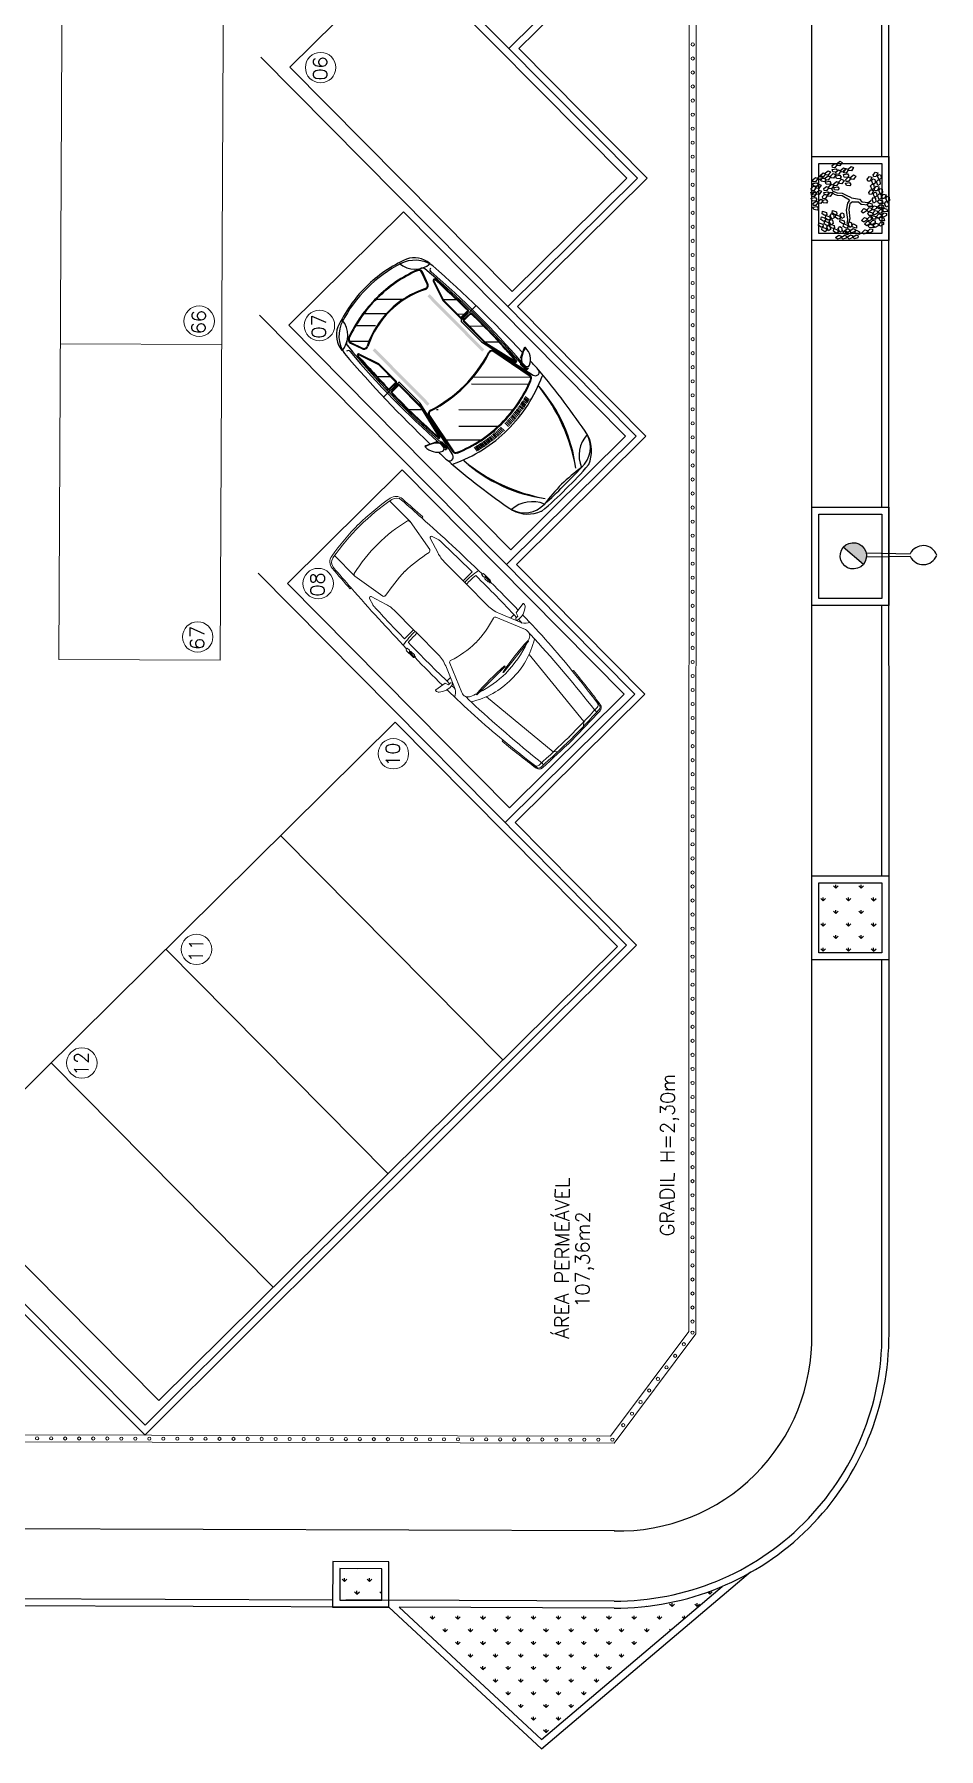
# Model space of a CAD drawing. Extents: x -1057 to 3416, y -340 to 4111.
# Drawn here: x -262.02 to -249.13, y 217.65 to 242.08 of the extents above; entities that cross this region are included whole.
import ezdxf
from ezdxf.enums import TextEntityAlignment as Align

# ---------------------------------------------------------------- set-up
doc = ezdxf.new("R2010")
doc.units = 0
doc.header["$LTSCALE"] = 50
for name, pattern in [('CONTINU', [0]), ('DGN Style 1', [0.003115, 5.18318e-06, -0.00311]), ('HIDDEN', [9.525, 6.35, -3.175])]:
    doc.linetypes.add(name, pattern=pattern)
doc.layers.add('0.1', color=8, linetype='Continuous', lineweight=13)
doc.layers.add('Margem A3', color=8, linetype='DGN Style 1', lineweight=0)
for name, color, linetype in [('GRAMA', 90, 'Continuous'), ('layout', 1, 'Continuous'), ('luminaria', 10, 'Continuous'), ('OK', 96, 'Continuous'), ('Poste de cimento', 7, 'Continuous')]:
    doc.layers.add(name, color=color, linetype=linetype)
doc.styles.get("Standard").update_dxf_attribs({"font": 'romans.shx'})
pattern_1 = [(90, (-713.25473, -154.80134), (-0.17960512, 0.17960512), [0.047625, -0.31158524]), (45, (-713.25473, -154.80134), (-0.17960512, 0.17960512), [0.047625, -0.206375]), (135, (-713.25473, -154.80134), (-0.17960512, -0.17960512), [0.047625, -0.206375])]

# ---------------------------------------------------------------- blocks, each defined once
blk = doc.blocks.new('Car')
at = {"layer": 'layout', "color": 8}
for p, q in [((-21.2, -112.5), (-21.3, -106.1)), ((-19.2, -112.3), (-19.3, -105.9)), ((-17.2, -112.1), (-17.4, -105.7)), ((-15.7, -111.9), (-15.7, -105.5)), ((-13.7, -111.8), (-13.7, -105.3)), ((-11.7, -111.6), (-11.7, -105.2)), ((-9.7, -111.5), (-9.7, -105.1)), ((-7.7, -111.4), (-7.7, -105)), ((-5.7, -111.3), (-5.7, -104.9)), ((-3.7, -111.3), (-3.7, -104.8)), ((3.7, -111.3), (3.7, -104.8)), ((5.7, -111.3), (5.7, -104.9)), ((7.7, -111.4), (7.7, -105)), ((9.7, -111.5), (9.7, -105.1)), ((11.7, -111.6), (11.7, -105.2)), ((13.7, -111.8), (13.7, -105.3)), ((15.7, -111.9), (15.7, -105.5)), ((17.2, -112.1), (17.4, -105.7)), ((19.2, -112.3), (19.3, -105.9)), ((21.2, -112.5), (21.3, -106.1)), ((-8.4, -174.6), (-58.2, -124.8)), ((-44.4, -116.8), (-45.5, -110.7)), ((-42.5, -116.4), (-43.6, -110.2)), ((-41.1, -116), (-42, -109.8)), ((-39.1, -115.6), (-40.1, -109.4)), ((-37.2, -115.2), (-38.1, -108.9)), ((-35.8, -114.9), (-36.5, -108.6)), ((-33.8, -114.5), (-34.6, -108.2)), ((-31.8, -114.1), (-32.6, -107.8)), ((-30.4, -113.9), (-31, -107.6)), ((-28.4, -113.5), (-29, -107.4)), ((-26.4, -113.2), (-27.1, -107.2)), ((-25, -113), (-25.5, -107)), ((-23, -112.8), (-23.5, -106.4)), ((25.2, -163.1), (-22.1, -115.7)), ((39.6, -148.7), (5.2, -114.3)), ((23, -112.8), (23.5, -106.4)), ((25, -113), (25.5, -107)), ((26.4, -113.2), (27.1, -107.2)), ((28.4, -113.5), (29, -107.4)), ((30.4, -113.9), (31, -107.6)), ((31.8, -114.1), (32.6, -107.8)), ((63.1, -148), (32.6, -117.5)), ((33.8, -114.5), (34.6, -108.2)), ((35.8, -114.9), (36.5, -108.6)), ((37.2, -115.2), (38.1, -108.9)), ((39.1, -115.6), (40.1, -109.4)), ((41.1, -116), (42, -109.8)), ((42.5, -116.4), (43.6, -110.2)), ((44.4, -116.8), (45.5, -110.7)), ((-71.4, -149.7), (-71.5, -143.3)), ((-70.4, -149.4), (-70.5, -140)), ((-53.8, -202.9), (-70.4, -128.8)), ((-69.4, -149.1), (-69.5, -139.9)), ((-68.4, -148.9), (-68.7, -139.9)), ((-67.3, -131.9), (-57, -183.8)), ((-66.3, -131.7), (-56.1, -183.6)), ((-15.9, -179.3), (-66, -129.1)), ((53.8, -202.9), (70.4, -128.8)), ((56.1, -183.6), (66.3, -131.7)), ((57, -183.8), (67.3, -131.9)), ((68.4, -148.9), (68.7, -139.9)), ((69.4, -149.1), (69.5, -139.9)), ((70.4, -149.4), (70.5, -140)), ((71.4, -149.7), (71.5, -143.3)), ((-86.3, -160.6), (-73.2, -154.7)), ((-72.4, -154), (-71.3, -150.4)), ((-56.9, -198.5), (-67, -155.8)), ((-55.9, -198.3), (-66, -155.6)), ((55.9, -198.3), (66, -155.6)), ((56.9, -198.5), (67, -155.8)), ((72.4, -154), (71.3, -150.4)), ((86.3, -160.6), (73.2, -154.7)), ((-56.8, -200.2), (-68.8, -188.2)), ((44.8, -182.6), (43.4, -181.3)), ((-56.8, -237.2), (-56.8, -199.5)), ((-55.8, -237.2), (-55.8, -199.5)), ((-53.8, -238.7), (-53.8, -203.1)), ((53.8, -238.7), (53.8, -203.1)), ((55.8, -237.2), (55.8, -199.5)), ((56.8, -237.2), (56.8, -199.5)), ((69.3, -207.1), (57.6, -195.4)), ((-56.8, -227.8), (-69.3, -215.2)), ((-80.7, -239.7), (-54.8, -239.7)), ((-68.3, -237.2), (-69.2, -236.3)), ((-69.1, -237.2), (-56.8, -237.2)), ((-69.1, -238.2), (-56.8, -238.2)), ((-56.8, -241.4), (-69, -241.4)), ((-56.8, -242.4), (-69, -242.4)), ((-56.8, -248.7), (-62.9, -242.6)), ((-56.8, -272.4), (-56.8, -242.4)), ((-55.8, -272.4), (-55.8, -242.4)), ((80.7, -239.7), (54.8, -239.7)), ((55.8, -272.4), (55.8, -242.4)), ((69.1, -237.2), (56.8, -237.2)), ((69.1, -238.2), (56.8, -238.2)), ((56.8, -241.4), (69, -241.4)), ((56.8, -242.4), (69, -242.4)), ((56.8, -272.4), (56.8, -242.4)), ((68.3, -263.5), (56.8, -251.9)), ((-57, -273.8), (-68.3, -262.5)), ((-65.1, -298.3), (-57, -273.6)), ((-64.2, -298.6), (-56, -273.9)), ((64.2, -298.6), (56, -273.9)), ((65.1, -298.3), (57, -273.6)), ((-57.2, -300.9), (-62.7, -316.3)), ((-56.3, -301.3), (-61.8, -316.6)), ((1.6, -332.4), (-21.8, -309)), ((25.1, -330.6), (5.5, -311)), ((42.5, -327), (25.2, -309.8)), ((61.9, -318.8), (44.9, -301.8)), ((61.8, -316.6), (56.3, -301.3)), ((62.7, -316.3), (57.2, -300.9))]:
    blk.add_line(p, q, dxfattribs=at)
for centre, radius, start, end in [((-7.8, -326.7), 326.8, 88.6351, 95.7726), ((7.8, -326.7), 326.8, 84.2274, 91.3649), ((-34.3, -38.3), 32.9, 86.5625, 164.4958), ((-69, 10.4), 40, 274.3393, 336.719), ((-25.6, -41.2), 42.5, 111.779, 161.6544), ((122.7, -124.6), 188.5, 142.4297, 176.6237), ((155.6, -136.8), 222.3, 145.0929, 173.9605), ((-40.2, -4.5), 3, 97.674, 111.779), ((-10, -339.3), 334.6, 88.282, 93.8135), ((10.1, 328.4), 336.5, 262.7695, 268.2851), ((10, -339.3), 334.6, 86.1865, 91.718), ((-10.1, 328.4), 336.5, 271.7149, 277.2305), ((-155.6, -136.8), 222.3, 6.0395, 34.9071), ((-122.7, -124.6), 188.5, 3.3763, 37.5703), ((69, 10.4), 40, 203.281, 265.6607), ((34.3, -38.3), 32.9, 15.5042, 93.4375), ((40.2, -4.5), 3, 68.221, 82.326), ((25.6, -41.2), 42.5, 18.3456, 68.221), ((866.8, -205.6), 949.5, 169.2081, 175.3433), ((-866.8, -205.6), 949.5, 4.6567, 10.7919), ((0.5, -286.5), 183.7, 90, 115.0781), ((-0.5, -286.5), 183.7, 64.9219, 90), ((-75, -129.5), 4.65, 8.7491, 183.5185), ((-77.8, -119.2), 1, 174.7727, 295.0781), ((-62.4, -130.8), 5, 111.9536, 193.3017), ((-62.4, -130.8), 4, 111.9536, 193.5543), ((-64.4, -113.6), 1, 172.7258, 290.5969), ((0, -280.4), 167.2, 90.0065, 112.6232), ((0, -280.4), 166.2, 90.0085, 112.6252), ((0, -280.4), 167.2, 67.3768, 89.9935), ((0, -280.4), 166.2, 67.3768, 89.9935), ((62.4, -130.8), 4.01, 346.5287, 68.1294), ((64.4, -113.6), 1, 249.4031, 7.2742), ((62.4, -130.8), 5, 346.6983, 68.0464), ((75, -129.5), 4.65, 356.4815, 171.2509), ((77.8, -119.2), 1, 244.9219, 5.2273), ((-67, -159.1), 20.4, 115.2032, 181.9349), ((1565.6, -198.2), 1646.7, 177.6205, 178.0972), ((-74.5, -143.4), 3, 0.889, 115.2032), ((-72.5, -140.1), 1, 0.889, 98.0676), ((-71.5, -140), 1, 0.889, 95.2234), ((-70.5, -139.9), 1, 0.889, 92.3899), ((-69.7, -139.9), 1, 2.0031, 90.1843), ((69.7, -139.9), 1, 89.8157, 177.9969), ((70.5, -139.9), 1, 87.6101, 179.111), ((71.5, -140), 1, 84.7766, 179.111), ((72.5, -140.1), 1, 81.9324, 179.111), ((74.5, -143.4), 3, 64.7968, 179.111), ((67, -159.1), 20.4, 358.0651, 64.7968), ((-1565.6, -198.2), 1646.7, 1.9028, 2.3795), ((-94.9, -128.7), 32, 283.4706, 317.3927), ((-86.5, -159.6), 1, 193.8166, 282.2331), ((1565.6, -198.2), 1646.7, 178.6017, 183.9759), ((940.7, -224.1), 1014.7, 175.8385, 184.8151), ((936.4, -221.1), 1008.4, 175.9397, 185.4333), ((-72.4, -149.7), 1, 287.9404, 0.889), ((-71.4, -149.4), 1, 285.265, 0.889), ((770.4, -218.9), 840.8, 175.6929, 181.2505), ((-70.4, -149.1), 1, 282.6212, 0.889), ((770.4, -218.9), 839.8, 175.6943, 181.2501), ((-69.4, -148.9), 1, 280.1196, 2.0031), ((-67, -155.8), 1, 13.3017, 174.5453), ((67, -155.8), 1, 5.4547, 166.6983), ((-770.4, -218.9), 839.8, 358.7499, 4.3057), ((-936.4, -221.1), 1008.4, 354.5667, 4.0603), ((-770.4, -218.9), 840.8, 358.7495, 4.3071), ((69.4, -148.9), 1, 177.9969, 259.8804), ((70.4, -149.1), 1, 179.111, 257.3788), ((71.4, -149.4), 1, 179.111, 254.735), ((-940.7, -224.1), 1014.7, 355.1849, 4.1615), ((94.9, -128.7), 32, 222.6073, 256.5294), ((72.4, -149.7), 1, 179.111, 252.0596), ((73.4, -153.7), 1, 196.4299, 257.7669), ((-1565.6, -198.2), 1646.7, 356.0241, 1.3983), ((86.5, -159.6), 1, 257.7669, 346.1834), ((-52.2, -182.7), 5, 193.3017, 287.8184), ((-52.2, -182.7), 4, 193.5543, 287.8184), ((0, -345), 166.5, 90, 107.8184), ((0, -345), 165.5, 90, 107.8184), ((0, -345), 166.5, 72.1816, 90), ((0, -345), 165.5, 72.1816, 90), ((52.2, -182.7), 5, 252.1816, 346.6983), ((52.2, -182.7), 4, 252.1816, 346.4457), ((-60.8, -199.5), 4, 360, 13.3017), ((-60.8, -199.5), 5, 0, 13.3017), ((-54.8, -203.1), 1, 0, 13.3017), ((54.8, -203.1), 1, 166.6983, 180), ((60.8, -199.5), 5, 166.6983, 180), ((60.8, -199.5), 4, 166.6983, 180), ((-69.1, -237.2), 1, 181.5835, 270), ((-69, -242.4), 1, 90, 181.1066), ((9004.6, 48.7), 9079.4, 181.83701, 182.18864), ((9004.6, 48.7), 9078.4, 181.83709, 182.18858), ((-56.8, -237.2), 1, 270, 0), ((-56.8, -242.4), 1, 0, 90), ((-54.8, -238.7), 1, 270, 0), ((54.8, -238.7), 1, 180, 270), ((56.8, -237.2), 1, 180, 270), ((56.8, -242.4), 1, 90, 180), ((-9004.6, 48.7), 9078.4, 357.81142, 358.16291), ((-9004.6, 48.7), 9079.4, 357.81136, 358.16299), ((69, -242.4), 1, 358.8934, 90), ((69.1, -237.2), 1, 270, 358.4165), ((-60.8, -272.4), 4, 341.6525, 360), ((-60.8, -272.4), 5, 341.6525, 360), ((60.8, -272.4), 5, 180, 198.3475), ((60.8, -272.4), 4, 180, 198.3475), ((-39.1, -305.6), 38.6, 190.1502, 253.6248), ((-79.7, -346.5), 30, 5.2584, 84.7128), ((-46.8, -314.4), 30, 185.5819, 244.441), ((-73.3, -309.4), 3, 270, 5.5819), ((-66.1, -298), 2, 183.0738, 341.6525), ((-62.6, -316.1), 5, 185.4333, 247.7979), ((-66.1, -298), 1, 183.4405, 341.6525), ((-58, -317.9), 5, 160.3462, 249.5059), ((-58, -317.9), 4, 160.3462, 249.5059), ((-52.5, -302.6), 5, 63.1357, 160.3462), ((-52.5, -302.6), 4, 63.1357, 160.3462), ((0, -198.9), 112.2, 243.1357, 270), ((0, -198.9), 111.2, 243.1357, 270), ((0, -198.9), 111.2, 270, 296.8643), ((0, -198.9), 112.2, 270, 296.8643), ((79.7, -346.5), 30, 95.2872, 174.7416), ((39.1, -305.6), 38.6, 286.3752, 349.8498), ((52.5, -302.6), 5, 19.6538, 116.8643), ((52.5, -302.6), 4, 19.6538, 116.8643), ((58, -317.9), 4, 290.4941, 19.6538), ((58, -317.9), 5, 290.4941, 19.6538), ((46.8, -314.4), 30, 295.559, 354.4181), ((66.1, -298), 2, 198.3475, 356.9262), ((62.6, -316.1), 5, 292.2021, 354.5667), ((66.1, -298), 1, 198.3475, 356.5595), ((73.3, -309.4), 3, 174.4181, 270), ((0, -162.8), 170.6, 249.5059, 270), ((0, -162.8), 169.6, 249.5059, 270), ((0, -162.8), 169.6, 270, 290.4941), ((0, -162.8), 170.6, 270, 290.4941), ((0, -181.6), 170.6, 249.5059, 270), ((0, -181.6), 168.6, 252.2391, 270), ((0, -181.6), 170.6, 270, 290.4941), ((0, -181.6), 168.6, 270, 287.7609)]:
    blk.add_arc(centre, radius, start, end, dxfattribs=at)
for points in [[(-49.6, -290.4), (-45.8, -290.4), (-49.6, -194), (-45.8, -194)], [(49.6, -290.4), (45.8, -290.4), (49.6, -194), (45.8, -194)]]:
    blk.add_solid(points, dxfattribs=at)
blk = doc.blocks.new('TEMPRA3')
for p, q in [((-0.157, 0.823), (-0.131, 0.862)), ((-0.075, 0.872), (-0.101, 0.713)), ((-0.085, 0.882), (-0.082, 0.882)), ((-1.26, 0.697), (-1.26, 0.716)), ((0.058, 0.464), (-0.363, 0.637)), ((0.069, 0.533), (-0.261, 0.669)), ((-0.101, 0.713), (-0.151, 0.694)), ((-0.151, 0.694), (-0.151, 0.656)), ((-0.098, 0.674), (-0.098, 0.602)), ((0.687, 0.496), (0.259, 0.496)), ((0.756, 0.496), (0.756, 0.679)), ((1.136, 0.496), (0.756, 0.496)), ((1.287, 0.519), (1.517, 0.592)), ((1.406, 0.471), (1.886, 0.553)), ((1.515, 0.629), (1.414, 0.659)), ((1.806, 0.709), (1.807, 0.728)), ((0.058, -0.464), (-0.363, -0.637)), ((1.406, -0.471), (1.886, -0.553)), ((-1.26, -0.697), (-1.26, -0.716)), ((0.069, -0.533), (-0.261, -0.669)), ((-0.151, -0.694), (-0.151, -0.656)), ((-0.101, -0.713), (-0.151, -0.694)), ((-0.075, -0.872), (-0.101, -0.713)), ((-0.098, -0.674), (-0.098, -0.602)), ((0.687, -0.496), (0.259, -0.496)), ((1.136, -0.496), (0.756, -0.496)), ((0.756, -0.496), (0.756, -0.679)), ((1.287, -0.519), (1.517, -0.592)), ((1.515, -0.629), (1.414, -0.659)), ((1.806, -0.709), (1.807, -0.728)), ((-0.157, -0.823), (-0.131, -0.862)), ((-0.085, -0.882), (-0.082, -0.882))]:
    blk.add_line(p, q)
at = {"color": 9}
for p, q in [((0.49, 0.777), (0.614, 0.777)), ((0.49, 0.767), (0.567, 0.767)), ((0.577, 0.757), (0.577, 0.748)), ((0.634, 0.757), (0.634, 0.748)), ((-1.875, 0.533), (-1.914, 0.533)), ((-1.869, 0.63), (-1.647, 0.654)), ((-0.527, 0.509), (-0.536, 0.509)), ((-0.536, 0.509), (-0.532, -0.064)), ((0.687, 0.496), (0.756, 0.496)), ((1.886, 0.553), (2.3, 0.553)), ((-1.881, 0.307), (-1.924, 0.254)), ((-1.881, 0.307), (-0.653, 0.428)), ((-0.568, 0.016), (-0.577, 0.017)), ((-0.568, 0.015), (-0.577, 0.014)), ((-0.577, 0.014), (-0.51, -0.555)), ((-0.532, -0.064), (-0.523, -0.064)), ((-1.881, -0.308), (-1.924, -0.255)), ((-1.881, -0.307), (-0.653, -0.428)), ((-1.875, -0.533), (-1.914, -0.533)), ((-1.869, -0.631), (-1.647, -0.655)), ((-0.51, -0.555), (-0.501, -0.554)), ((0.687, -0.496), (0.756, -0.496)), ((1.886, -0.553), (2.3, -0.553)), ((0.49, -0.767), (0.567, -0.767)), ((0.49, -0.777), (0.614, -0.777)), ((0.577, -0.757), (0.577, -0.748)), ((0.634, -0.757), (0.634, -0.748))]:
    blk.add_line(p, q, dxfattribs=at)
for points in [[(0.486, 0.76), (0.486, 0.749, 0.414214), (0.496, 0.739), (0.558, 0.739, 0.414214), (0.568, 0.749), (0.568, 0.759)], [(0.486, -0.76), (0.486, -0.749, -0.414214), (0.496, -0.739), (0.558, -0.739, -0.414214), (0.568, -0.749), (0.568, -0.759)]]:
    blk.add_lwpolyline(points, format="xyb", dxfattribs=at)
for centre, radius, start, end in [((-0.091, -10.408), 11.166, 90.4891, 96.0118), ((0.075, 0.7), 0.267, 168.223, 189.9837), ((-0.143, 0.755), 0.0434, 160.4209, 180), ((0.052, 0.685), 0.25, 146.5293, 160.4209), ((-0.079, 0.816), 0.0696, 117.5198, 138.9652), ((-0.092, 0.841), 0.0416, 80.8067, 117.5198), ((0.213, -22.305), 23.067, 89.3717, 90.7606), ((-0.083, 0.874), 0.00833, 350.8067, 80.8067), ((0.213, -22.305), 23.067, 89.0973, 89.3437), ((0.115, -25.837), 26.599, 86.3544, 88.8806), ((46.287, -1.061), 48.25, 178.0551, 178.7396), ((-1.864, 0.574), 0.07, 98.0767, 178.0551), ((0.026, -12.748), 13.526, 95.4579, 98.0767), ((1.08, -0.033), 1.689, 158.4883, 161.8833), ((-0.403, 0.55), 0.0959, 65.2249, 157.5632), ((0.355, -17.256), 17.935, 91.743, 91.9698), ((0.355, -17.256), 17.935, 88.9571, 91.6179), ((0.259, 0.996), 0.5, 247.6625, 270), ((-0.298, 0.555), 0.987, 356.5337, 7.1274), ((0.636, -17.099), 17.778, 87.5716, 89.6146), ((1.136, 0.996), 0.5, 270, 287.5892), ((1.385, 0.564), 0.1, 73.296, 87.5716), ((1.509, 0.61), 0.02, 295.0881, 73.296), ((0.028, -29.336), 30.117, 85.8738, 86.6125), ((1.892, 0.523), 0.03, 17.6685, 101.6613), ((-0.298, 0.005), 2.281, 359.8835, 13.3775), ((2.183, 0.56), 0.144, 10.2757, 85.2864), ((-1.242, -0.033), 3.619, 0.5277, 9.8398), ((1.08, -0.033), 1.689, 163.0258, 178.8872), ((1.496, -0.036), 1.496, 161.9012, 178.6096), ((0.046, 0.438), 0.0288, 340.8387, 65.2249), ((1.415, 0.442), 0.03, 107.5892, 190.5643), ((-1.901, -0.176), 3.343, 3.0173, 10.5643), ((1.08, 0.033), 1.689, 181.1128, 199.382), ((-1.901, 0.176), 3.343, 349.4357, 356.9827), ((-0.298, -0.005), 2.281, 346.6225, 0.1165), ((-1.242, 0.033), 3.619, 350.1602, 359.4723), ((46.287, 1.06), 48.25, 181.2604, 181.9449), ((1.496, 0.036), 1.496, 181.3904, 198.0988), ((0.046, -0.438), 0.0288, 294.7751, 19.1613), ((1.415, -0.442), 0.03, 169.4357, 252.4108), ((-1.864, -0.575), 0.07, 181.9449, 261.9233), ((0.026, 12.748), 13.526, 261.9735, 264.5421), ((-0.091, 10.408), 11.166, 263.9882, 269.5109), ((1.08, 0.033), 1.689, 200.3288, 201.5117), ((1.08, 0.033), 1.689, 200.3288, 201.5117), ((-0.403, -0.55), 0.0959, 202.4368, 294.7751), ((0.355, 17.256), 17.935, 268.0302, 268.257), ((0.075, -0.7), 0.267, 170.0163, 191.777), ((0.355, 17.256), 17.935, 268.3821, 271.0429), ((0.259, -0.996), 0.5, 90, 112.3375), ((0.115, 25.837), 26.599, 271.1194, 273.6456), ((-0.298, -0.555), 0.987, 352.8726, 3.4663), ((0.636, 17.099), 17.778, 270.3854, 272.4284), ((1.136, -0.996), 0.5, 72.4108, 90), ((1.385, -0.564), 0.1, 272.4284, 286.704), ((1.509, -0.61), 0.02, 286.704, 64.9119), ((0.028, 29.336), 30.117, 273.3875, 274.1262), ((1.892, -0.523), 0.03, 258.3387, 342.3315), ((2.183, -0.56), 0.144, 274.7136, 349.7243), ((-0.143, -0.755), 0.0434, 180, 199.5791), ((0.052, -0.685), 0.25, 199.5791, 213.4707), ((-0.079, -0.816), 0.0696, 221.0348, 242.4802), ((-0.092, -0.841), 0.0416, 242.4802, 279.1933), ((0.213, 22.305), 23.067, 269.2394, 270.6283), ((-0.083, -0.874), 0.00833, 279.1933, 9.1933), ((0.213, 22.305), 23.067, 270.6563, 270.9027)]:
    blk.add_arc(centre, radius, start, end)
for centre, radius, start, end in [((-0.144, 0.846), 0.212, 204.7842, 236.5367), ((0.49, 0.751), 0.0263, 91.9264, 184.8104), ((0.47, 0.753), 0.0061, 200.0424, 315.2534), ((0.49, 0.751), 0.0164, 92.1313, 187.2433), ((0.567, 0.757), 0.01, 0, 90), ((0.606, 0.816), 0.0733, 246.8341, 293.1659), ((0.614, 0.757), 0.02, 0, 90), ((-0.263, 0.555), 0.987, 356.5337, 11.7667), ((19.555, -0.393), 21.489, 177.397, 178.9536), ((-1.862, 0.581), 0.05, 97.8958, 177.1673), ((43.913, -1.002), 45.813, 178.0177, 178.7486), ((0.137, -16.634), 17.284, 92.2713, 96.6835), ((-1.822, 0.581), 0.05, 97.8958, 177.1673), ((0.026, -12.748), 13.506, 95.4656, 97.8958), ((0.402, 0.031), 1.126, 147.4954, 181.5953), ((0.192, -19.533), 20.183, 91.7794, 92.1012), ((-4.071, 0.196), 3.558, 355.8109, 5.0412), ((-0.17, 0.661), 0.0195, 202.2729, 342.8001), ((0.027, -29.37), 30.131, 85.8821, 86.6147), ((2.181, 0.569), 0.115, 10.4548, 85.2928), ((-1.236, -0.033), 3.585, 0.5327, 10.015), ((43.913, 1.002), 45.813, 181.2514, 181.9823), ((0.402, -0.031), 1.126, 178.4047, 212.5046), ((-4.057, -0.683), 3.558, 2.0761, 11.3064), ((-1.236, 0.033), 3.585, 349.985, 359.4673), ((19.555, 0.392), 21.489, 181.0464, 182.603), ((-1.862, -0.581), 0.05, 182.8327, 262.1042), ((0.137, 16.634), 17.284, 263.3165, 267.7287), ((-1.822, -0.581), 0.05, 182.8327, 262.1042), ((0.026, 12.748), 13.506, 262.1042, 264.5344), ((0.192, 19.533), 20.183, 267.8988, 268.2206), ((-0.144, -0.846), 0.212, 123.4633, 155.2158), ((-0.17, -0.661), 0.0195, 17.1999, 157.7271), ((-0.263, -0.555), 0.987, 348.2333, 3.4663), ((0.027, 29.37), 30.131, 273.3853, 274.1179), ((2.181, -0.569), 0.115, 274.7072, 349.5452), ((0.47, -0.753), 0.0061, 44.7466, 159.9576), ((0.49, -0.751), 0.0263, 175.1896, 268.0736), ((0.49, -0.751), 0.0164, 172.7567, 267.8687), ((0.567, -0.757), 0.01, 270, 0), ((0.606, -0.816), 0.0733, 66.8341, 113.1659), ((0.614, -0.757), 0.02, 270, 360)]:
    blk.add_arc(centre, radius, start, end, dxfattribs=at)
blk = doc.blocks.new('ÁREA')
for p in [(0.00005, 0.00376), (0, 0)]:
    blk.add_attdef('COMPARTIMENTO', text='', height=0.0025).set_placement(p, align=Align.CENTER)
at = {"color": 1}
for p in [(-0.00005, -0.00376), (-0.0001, -0.00752)]:
    blk.add_attdef('ÁREA', text='', height=0.002, dxfattribs=at).set_placement(p, align=Align.CENTER)
blk = doc.blocks.new('poste concreto')
at = {"layer": 'Poste de cimento'}
h = blk.add_hatch(color=256, dxfattribs=at)
h.dxf.hatch_style = 1
h.paths.add_polyline_path([(364866.842, 7758015.357), (364866.767, 7758015.418), (364866.676, 7758015.455), (364866.578, 7758015.47), (364866.48, 7758015.455), (364866.39, 7758015.418), (364866.314, 7758015.357), (364866.254, 7758015.282), (364866.216, 7758015.191), (364866.201, 7758015.093), (364866.956, 7758015.093), (364866.94, 7758015.191), (364866.903, 7758015.282)])
for p, q in [((364866.815, 7758015.406), (364867.773, 7758016.191)), ((364866.886, 7758015.322), (364867.818, 7758016.138)), ((364866.314, 7758015.357), (364866.39, 7758015.418)), ((364866.39, 7758015.418), (364866.48, 7758015.455)), ((364866.48, 7758015.455), (364866.578, 7758015.47)), ((364866.578, 7758015.47), (364866.676, 7758015.455)), ((364866.676, 7758015.455), (364866.767, 7758015.418)), ((364866.767, 7758015.418), (364866.842, 7758015.357)), ((364866.201, 7758015.093), (364866.216, 7758015.191)), ((364866.216, 7758014.995), (364866.201, 7758015.093)), ((364866.956, 7758015.093), (364866.201, 7758015.093)), ((364866.216, 7758015.191), (364866.254, 7758015.282)), ((364866.254, 7758014.904), (364866.216, 7758014.995)), ((364866.254, 7758015.282), (364866.314, 7758015.357)), ((364866.314, 7758014.829), (364866.254, 7758014.904)), ((364866.842, 7758015.357), (364866.903, 7758015.282)), ((364866.903, 7758014.904), (364866.842, 7758014.829)), ((364866.903, 7758015.282), (364866.94, 7758015.191)), ((364866.94, 7758014.995), (364866.903, 7758014.904)), ((364866.94, 7758015.191), (364866.956, 7758015.093)), ((364866.956, 7758015.093), (364866.94, 7758014.995)), ((364866.39, 7758014.768), (364866.314, 7758014.829)), ((364866.48, 7758014.731), (364866.39, 7758014.768)), ((364866.578, 7758014.716), (364866.48, 7758014.731)), ((364866.676, 7758014.731), (364866.578, 7758014.716)), ((364866.767, 7758014.768), (364866.676, 7758014.731)), ((364866.842, 7758014.829), (364866.767, 7758014.768))]:
    blk.add_line(p, q, dxfattribs=at)
for centre, start, end in [((364868.17, 7758016.298), 60.7351, 195.0987), ((364867.989, 7758016.511), 245.3971, 19.7607)]:
    blk.add_arc(centre, 0.411, start, end, dxfattribs=at)
blk = doc.blocks.new('L', base_point=(1.368, 0.591))
at = {"color": 3, "lineweight": -2}
for p, q in [((1.275, 0.567), (1.306, 0.592)), ((1.288, 0.517), (1.275, 0.567)), ((1.281, 0.65), (1.312, 0.675)), ((1.294, 0.6), (1.281, 0.65)), ((1.317, 0.508), (1.288, 0.517)), ((1.322, 0.591), (1.294, 0.6)), ((1.306, 0.592), (1.336, 0.538)), ((1.312, 0.675), (1.342, 0.621)), ((1.336, 0.538), (1.317, 0.508)), ((1.342, 0.621), (1.322, 0.591)), ((1.337, 0.489), (1.356, 0.548)), ((1.356, 0.548), (1.391, 0.554)), ((1.404, 0.527), (1.376, 0.484)), ((1.391, 0.554), (1.404, 0.527)), ((1.376, 0.484), (1.337, 0.489))]:
    blk.add_line(p, q, dxfattribs=at)
blk = doc.blocks.new('Árvore-13')
at = {"color": 3}
for p, q in [((0.572, 0.715), (0.607, 0.819)), ((-0.795, 0.302), (-0.961, 0.415)), ((-0.795, 0.406), (-0.953, 0.499)), ((-0.357, 0.349), (-0.795, 0.406)), ((-0.366, 0.227), (-0.795, 0.302)), ((-0.129, 0.105), (-0.366, 0.227)), ((-0.068, 0.19), (-0.357, 0.349)), ((-0.068, -0.036), (-0.129, 0.105)), ((0.029, 0.068), (-0.068, 0.19)), ((0.029, 0.068), (0.318, 0.331)), ((0.116, -0.055), (0.283, 0.133)), ((0.283, 0.133), (0.423, 0.284)), ((0.318, 0.331), (0.405, 0.537)), ((0.405, 0.537), (0.484, 0.659)), ((0.423, 0.284), (0.502, 0.509)), ((0.484, 0.659), (0.572, 0.715)), ((0.502, 0.509), (0.633, 0.668)), ((0.633, 0.668), (0.782, 0.715)), ((-0.296, -0.392), (-0.418, -0.693)), ((-0.199, -0.449), (-0.313, -0.74)), ((-0.313, -0.74), (-0.243, -0.89)), ((-0.147, -0.299), (-0.296, -0.392)), ((-0.05, -0.383), (-0.199, -0.449)), ((-0.068, -0.036), (-0.147, -0.299)), ((0.116, -0.055), (-0.05, -0.383))]:
    blk.add_line(p, q, dxfattribs=at)
at = {"color": 3, "xscale": 3.048, "yscale": 3.048, "zscale": 3.048}
for p, rotation in [((-0.716, 1.448), 295.0165150851705), ((-0.488, 1.26), 295.0165150851705), ((0.169, 1.448), 190.1248425347958), ((0.581, 1.401), 190.1248425347958), ((0.852, 1.344), 190.1248425347958), ((-1.303, 0.884), 347.8021081598379), ((-0.926, 0.959), 295.0165150851705), ((-0.848, 0.462), 295.0165150851705), ((-0.348, 0.687), 295.0165150851705), ((-0.252, 1.138), 295.0165150851705), ((0.353, 0.95), 190.1248425347958), ((0.677, 0.781), 190.1248425347958), ((1.124, 0.565), 190.1248425347958), ((1.211, 1.147), 190.1248425347958), ((1.317, 0.753), 190.1248425347958), ((-1.443, 0.368), 347.8021081598379), ((-1.128, 0.415), 347.8021081598379), ((0.765, 0.274), 190.1248425347958), ((0.8, -0.299), 190.1248425347958), ((1.203, -0.317), 190.1248425347958), ((1.246, 0.039), 190.1248425347958), ((1.579, 0.114), 190.1248425347958), ((-0.103, -0.899), 66.16076666471405), ((-0.453, -1.397), 66.16076666471405), ((-0.015, -1.19), 66.16076666471405), ((0.502, -1.003), 66.16076666471405), ((0.616, -1.322), 66.16076666471405)]:
    blk.add_blockref('L', p, dxfattribs=dict(at, rotation=rotation))
for p in [(-1.391, -0.308), (-1.233, -0.881), (-1.049, -0.533), (-0.848, -0.449), (-0.672, -1.021), (-0.453, -1.04), (-0.445, -0.543), (-0.874, -1.134)]:
    blk.add_blockref('L', p, dxfattribs=at)

msp = doc.modelspace()

# ---------------------------------------------------------------- hatches: boundary and pattern name
at = {"layer": 'GRAMA'}
h = msp.add_hatch(dxfattribs=at)
h.set_pattern_fill('GRASS', color=256, scale=0.01)
h.set_pattern_definition(pattern_1)
h.paths.add_polyline_path([(-249.935, 229.992), (-250.835, 229.992), (-250.835, 228.992), (-249.935, 228.992)])
h = msp.add_hatch(dxfattribs=at)
h.set_pattern_fill('GRASS', color=256, scale=0.01)
h.set_pattern_definition(pattern_1)
h.paths.add_polyline_path([(-257.663, 219.769), (-257.661, 220.219), (-257.061, 220.216), (-257.063, 219.766)])
h = msp.add_hatch(dxfattribs=at)
h.set_pattern_fill('GRASS', color=256, scale=0.01)
h.set_pattern_definition(pattern_1)
h.paths.add_polyline_path([(-252.213, 219.962, -0.101681), (-253.751, 219.655), (-256.816, 219.666), (-254.786, 217.784)])

# ---------------------------------------------------------------- linework, layer by layer
at = {"layer": '0.1', "color": 8}
for p, q in [((-252.685, 223.597), (-252.677, 264.904)), ((-252.585, 223.563), (-252.577, 264.973)), ((-253.421, 240.032), (-258.769, 245.432)), ((-253.404, 243.709), (-255.251, 241.88)), ((-253.262, 243.708), (-255.109, 241.879)), ((-253.28, 240.032), (-255.109, 241.879)), ((-253.439, 236.355), (-258.787, 241.755)), ((-253.421, 240.032), (-255.269, 238.203)), ((-253.28, 240.032), (-255.127, 238.202)), ((-253.457, 232.678), (-258.805, 238.078)), ((-253.298, 236.355), (-255.127, 238.202)), ((-253.439, 236.355), (-255.286, 234.526)), ((-253.298, 236.355), (-255.145, 234.525)), ((-253.574, 229.101), (-258.823, 234.401)), ((-253.315, 232.678), (-255.145, 234.525)), ((-253.457, 232.678), (-255.304, 230.849)), ((-253.315, 232.678), (-255.163, 230.848)), ((-253.432, 229.101), (-255.163, 230.848)), ((-253.432, 229.101), (-260.439, 222.119)), ((-253.574, 229.101), (-260.436, 222.262)), ((-260.436, 222.262), (-262.271, 224.104)), ((-260.436, 222.121), (-262.272, 223.962)), ((-253.802, 222.104), (-252.685, 223.597)), ((-253.751, 222.005), (-252.585, 223.563)), ((-253.802, 222.104), (-283.342, 222.17)), ((-253.751, 222.005), (-283.343, 222.071))]:
    msp.add_line(p, q, dxfattribs=at)
for points in [[(-259.214, 264.662), (-259.366, 233.162), (-261.666, 233.173), (-261.514, 264.673)], [(-259.345, 237.662), (-261.645, 237.673)], [(-256.873, 232.282), (-263.41, 225.808), (-260.243, 222.611), (-253.706, 229.085)], [(-253.706, 229.085), (-256.873, 232.282)], [(-258.507, 230.664), (-255.34, 227.466)], [(-260.141, 229.045), (-256.975, 225.848)], [(-261.775, 227.427), (-258.609, 224.229)]]:
    msp.add_lwpolyline(points, dxfattribs=at)
for points in [[(-256.738, 243.23), (-258.372, 241.612), (-255.205, 238.415), (-253.571, 240.033)], [(-256.756, 239.553), (-258.39, 237.935), (-255.223, 234.738), (-253.589, 236.356)], [(-256.773, 235.876), (-258.408, 234.258), (-255.241, 231.061), (-253.607, 232.679)]]:
    msp.add_lwpolyline(points, close=True, dxfattribs=at)
for centre, radius in [((-252.631, 241.938), 0.0225), ((-257.935, 241.608), 0.217), ((-252.631, 241.738), 0.0225), ((-252.631, 241.538), 0.0225), ((-252.631, 241.338), 0.0225), ((-252.631, 241.138), 0.0225), ((-252.631, 240.938), 0.0225), ((-252.632, 240.738), 0.0225), ((-252.632, 240.538), 0.0225), ((-252.632, 240.338), 0.0225), ((-252.632, 240.138), 0.0225), ((-252.632, 239.938), 0.0225), ((-252.632, 239.738), 0.0225), ((-252.632, 239.538), 0.0225), ((-252.632, 239.338), 0.0225), ((-252.632, 239.138), 0.0225), ((-252.632, 238.938), 0.0225), ((-252.632, 238.738), 0.0225), ((-252.632, 238.538), 0.0225), ((-259.666, 237.994), 0.217), ((-252.632, 238.338), 0.0225), ((-257.952, 237.932), 0.217), ((-252.632, 238.138), 0.0225), ((-252.632, 237.938), 0.0225), ((-252.632, 237.738), 0.0225), ((-252.632, 237.538), 0.0225), ((-252.632, 237.338), 0.0225), ((-252.632, 237.138), 0.0225), ((-252.632, 236.938), 0.0225), ((-252.632, 236.738), 0.0225), ((-252.632, 236.538), 0.0225), ((-252.632, 236.338), 0.0225), ((-252.632, 236.138), 0.0225), ((-252.632, 235.938), 0.0225), ((-252.633, 235.738), 0.0225), ((-252.633, 235.538), 0.0225), ((-252.633, 235.338), 0.0225), ((-252.633, 235.138), 0.0225), ((-252.633, 234.938), 0.0225), ((-252.633, 234.738), 0.0225), ((-252.633, 234.538), 0.0225), ((-257.97, 234.255), 0.217), ((-252.633, 234.338), 0.0225), ((-252.633, 234.138), 0.0225), ((-252.633, 233.938), 0.0225), ((-259.687, 233.494), 0.217), ((-252.633, 233.738), 0.0225), ((-252.633, 233.538), 0.0225), ((-252.633, 233.338), 0.0225), ((-252.633, 233.138), 0.0225), ((-252.633, 232.938), 0.0225), ((-252.633, 232.738), 0.0225), ((-252.633, 232.538), 0.0225), ((-252.633, 232.338), 0.0225), ((-252.633, 232.138), 0.0225), ((-256.898, 231.83), 0.217), ((-252.633, 231.938), 0.0225), ((-252.633, 231.738), 0.0225), ((-252.633, 231.538), 0.0225), ((-252.633, 231.338), 0.0225), ((-252.633, 231.138), 0.0225), ((-252.633, 230.938), 0.0225), ((-252.634, 230.738), 0.0225), ((-252.634, 230.538), 0.0225), ((-252.634, 230.338), 0.0225), ((-252.634, 230.138), 0.0225), ((-252.634, 229.938), 0.0225), ((-252.634, 229.738), 0.0225), ((-252.634, 229.538), 0.0225), ((-259.704, 229.042), 0.217), ((-252.634, 229.338), 0.0225), ((-252.634, 229.138), 0.0225), ((-252.634, 228.938), 0.0225), ((-252.634, 228.738), 0.0225), ((-252.634, 228.538), 0.0225), ((-252.634, 228.338), 0.0225), ((-252.634, 228.138), 0.0225), ((-252.634, 227.938), 0.0225), ((-252.634, 227.738), 0.0225), ((-261.338, 227.423), 0.217), ((-252.634, 227.538), 0.0225), ((-252.634, 227.338), 0.0225), ((-252.634, 227.138), 0.0225), ((-252.634, 226.938), 0.0225), ((-252.634, 226.738), 0.0225), ((-252.634, 226.538), 0.0225), ((-252.634, 226.338), 0.0225), ((-252.634, 226.138), 0.0225), ((-252.634, 225.938), 0.0225), ((-252.635, 225.738), 0.0225), ((-252.635, 225.538), 0.0225), ((-252.635, 225.338), 0.0225), ((-252.635, 225.138), 0.0225), ((-252.635, 224.938), 0.0225), ((-252.635, 224.738), 0.0225), ((-252.635, 224.538), 0.0225), ((-252.635, 224.338), 0.0225), ((-252.635, 224.138), 0.0225), ((-252.635, 223.938), 0.0225), ((-252.635, 223.738), 0.0225), ((-252.635, 223.58), 0.0225), ((-252.758, 223.415), 0.0225), ((-253.005, 223.085), 0.0225), ((-252.882, 223.25), 0.0225), ((-253.128, 222.921), 0.0225), ((-253.375, 222.591), 0.0225), ((-253.252, 222.756), 0.0225), ((-253.498, 222.426), 0.0225), ((-261.976, 222.073), 0.0225), ((-261.776, 222.073), 0.0225), ((-261.576, 222.072), 0.0225), ((-261.376, 222.072), 0.0225), ((-261.176, 222.071), 0.0225), ((-260.976, 222.071), 0.0225), ((-260.776, 222.07), 0.0225), ((-260.576, 222.07), 0.0225), ((-260.376, 222.069), 0.0225), ((-260.176, 222.069), 0.0225), ((-259.976, 222.068), 0.0225), ((-259.776, 222.068), 0.0225), ((-259.576, 222.068), 0.0225), ((-259.376, 222.067), 0.0225), ((-259.176, 222.067), 0.0225), ((-258.976, 222.066), 0.0225), ((-258.776, 222.066), 0.0225), ((-258.576, 222.065), 0.0225), ((-258.376, 222.065), 0.0225), ((-258.176, 222.064), 0.0225), ((-257.976, 222.064), 0.0225), ((-257.776, 222.064), 0.0225), ((-257.576, 222.063), 0.0225), ((-257.376, 222.063), 0.0225), ((-257.176, 222.062), 0.0225), ((-253.622, 222.261), 0.0225), ((-256.976, 222.062), 0.0225), ((-256.776, 222.061), 0.0225), ((-256.576, 222.061), 0.0225), ((-256.376, 222.06), 0.0225), ((-256.176, 222.06), 0.0225), ((-255.976, 222.06), 0.0225), ((-255.776, 222.059), 0.0225), ((-255.576, 222.059), 0.0225), ((-255.376, 222.058), 0.0225), ((-255.176, 222.058), 0.0225), ((-254.976, 222.057), 0.0225), ((-254.776, 222.057), 0.0225), ((-254.576, 222.056), 0.0225), ((-254.376, 222.056), 0.0225), ((-254.176, 222.056), 0.0225), ((-253.976, 222.055), 0.0225), ((-253.776, 222.055), 0.0225)]:
    msp.add_circle(centre, radius, dxfattribs=at)
at = {"layer": 'Margem A3', "color": 7, "linetype": 'CONTINU', "lineweight": -2}
for p, q in [((-250.936, 240.342), (-250.938, 263.402)), ((-249.834, 223.564), (-249.838, 262.347)), ((-249.936, 240.342), (-249.936, 246.892)), ((-250.934, 223.563), (-250.936, 240.342)), ((-249.935, 235.342), (-249.936, 239.142)), ((-249.935, 230.092), (-249.935, 233.942)), ((-249.934, 223.563), (-249.935, 228.892)), ((-253.748, 220.755), (-264.42, 220.793)), ((-254.789, 217.651), (-251.809, 220.173)), ((-254.786, 217.784), (-252.213, 219.962)), ((-256.964, 219.666), (-304.613, 219.836)), ((-257.763, 219.769), (-264.424, 219.793)), ((-257.063, 219.766), (-257.577, 219.768)), ((-253.751, 219.755), (-257.063, 219.77)), ((-256.964, 219.666), (-254.789, 217.651)), ((-256.816, 219.666), (-254.786, 217.784)), ((-253.751, 219.655), (-256.816, 219.666))]:
    msp.add_line(p, q, dxfattribs=at)
for points in [[(-250.936, 240.342), (-249.836, 240.342), (-249.836, 239.142), (-250.936, 239.142)], [(-250.836, 240.242), (-249.936, 240.242), (-249.936, 239.242), (-250.836, 239.242), (-250.836, 240.242)], [(-250.935, 235.342), (-249.835, 235.342), (-249.835, 233.942), (-250.935, 233.942)], [(-250.835, 235.242), (-249.935, 235.242), (-249.935, 234.042), (-250.835, 234.042), (-250.835, 235.242)], [(-250.935, 230.092), (-249.835, 230.092), (-249.835, 228.892), (-250.935, 228.892)], [(-250.835, 229.992), (-249.935, 229.992), (-249.935, 228.992), (-250.835, 228.992), (-250.835, 229.992)]]:
    msp.add_lwpolyline(points, dxfattribs=at)
for points in [[(-257.764, 219.669), (-256.964, 219.666), (-256.961, 220.316), (-257.761, 220.319)], [(-257.663, 219.769), (-257.063, 219.766), (-257.061, 220.216), (-257.661, 220.219)]]:
    msp.add_lwpolyline(points, close=True, dxfattribs=at)
for centre, radius, start, end in [((-253.731, 223.552), 3.797, 269.691, 0.179), ((-253.731, 223.552), 3.897, 269.7018, 0.1809), ((-253.685, 223.505), 2.751, 268.6079, 1.217)]:
    msp.add_arc(centre, radius, start, end, dxfattribs=at)

# ---------------------------------------------------------------- block references
at = {"layer": '0.1', "color": 8, "linetype": 'CONTINU', "xscale": 0.01149999999999999, "yscale": 0.01149999999999999, "zscale": 0.01149999999999999, "rotation": 224.7232820208155}
msp.add_blockref('Car', (-254.438, 235.605), dxfattribs=at)
at = {"layer": '0.1', "color": 8, "linetype": 'CONTINU', "rotation": 134.7232820208156}
msp.add_blockref('TEMPRA3', (-255.725, 233.408), dxfattribs=at)
at = {"layer": '0.1', "color": 8}
ref = msp.add_blockref('ÁREA', (-254.458, 224.64), dxfattribs=dict(at, xscale=133.3333333333332, yscale=133.3333333333332, zscale=133.3333333333332, rotation=89.72328202081573))
ref.add_attrib('COMPARTIMENTO', 'ÁREA PERMEÁVEL', dxfattribs={"layer": '0', "color": 1, "height": 0.2, "rotation": 89.7233}).set_placement((-254.394, 224.64), align=Align.CENTER)
ref.add_attrib('ÁREA', '107,36m2', dxfattribs={"layer": '0', "color": 1, "height": 0.2, "rotation": 89.7233}).set_placement((-254.102, 224.623), align=Align.CENTER)
at = {"layer": 'luminaria', "xscale": 0.4999999999999999, "yscale": 0.4999999999999999, "zscale": 0.4999999999999999, "rotation": 319.3886919651773}
msp.add_blockref('poste concreto', (-2663682.597, -2825735.993), dxfattribs=at)
at = {"layer": 'OK', "color": 3, "linetype": 'HIDDEN', "xscale": 0.3107660917594164, "yscale": 0.3107660917594164, "zscale": 0.3107660917594164, "rotation": 106.5717532991235}
msp.add_blockref('Árvore-13', (-250.373, 239.714), dxfattribs=at)

# ---------------------------------------------------------------- texts
at = {"layer": '0.1', "color": 7}
for s, p in [('06', (-257.843, 241.424)), ('66', (-259.574, 237.809)), ('07', (-257.861, 237.747)), ('08', (-257.879, 234.07)), ('67', (-259.596, 233.309)), ('10', (-256.807, 231.645)), ('11', (-259.612, 228.857)), ('12', (-261.246, 227.238)), ('GRADIL H=2,30m', (-252.898, 224.954))]:
    msp.add_text(s, height=0.2, rotation=89.7233, dxfattribs=at).set_placement(p)

doc.saveas('drawing.dxf')
